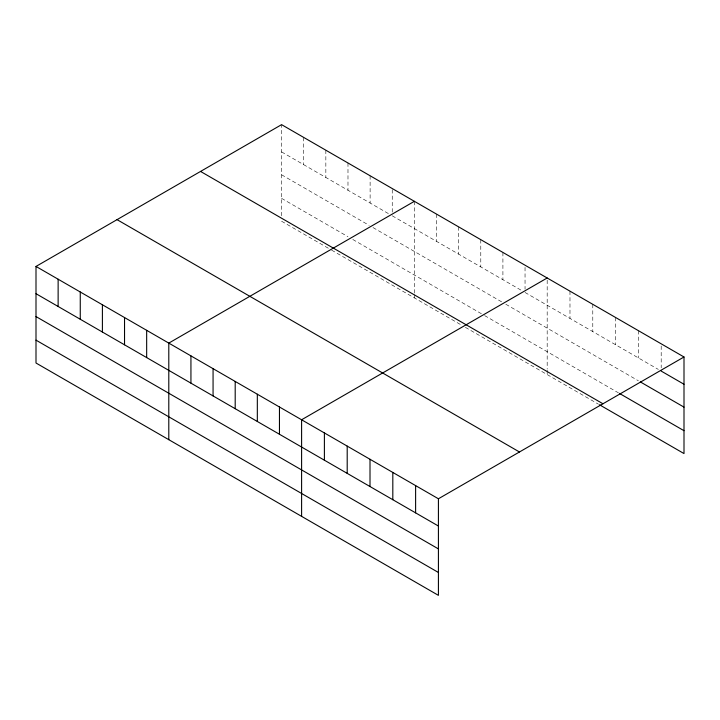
<?xml version="1.0" encoding="UTF-8"?>
<svg xmlns="http://www.w3.org/2000/svg" width="720" height="720" viewBox="0 0 720 720"><rect width="100%" height="100%" fill="white"/><g stroke="black" fill="none" stroke-linecap="round" stroke-linejoin="round"><path stroke-width="0.54" stroke-dasharray="3.6 2.7" d="M281.583 215.784L281.583 124.65M281.583 151.911L389.358 214.137M392.247 215.802L522.162 290.808M525.042 292.473L658.35 369.432M281.583 174.789L369.153 225.342M372.996 227.565L502.911 302.571M505.8 304.236L638.397 380.79M281.583 198.36L347.976 236.691M352.791 239.472L483.669 315.027M484.632 315.585L618.435 392.841M281.583 221.229L330.66 249.57M331.623 250.128L461.529 325.125M465.381 327.348L598.482 404.199M661.194 345.996L661.194 367.803M638.397 330.651L638.397 357.912M615.591 317.484L615.591 344.745M592.785 304.317L592.785 331.578M569.979 291.15L569.979 318.42M547.182 280.17L547.182 369.126M547.182 370.215L547.182 374.571M525.042 267.39L525.042 289.197M502.911 252.432L502.911 279.693M480.78 239.652L480.78 266.913M458.649 226.872L458.649 254.133M436.509 214.092L436.509 241.362M414.378 201.321L414.378 293.544M414.378 294.633L414.378 297.9M392.247 189.63L392.247 212.526M370.116 175.761L370.116 203.022M347.985 162.981L347.985 190.242M325.845 150.201L325.845 177.462M303.714 137.43L303.714 164.691"/><path stroke-width="1.08" d="M599.436 404.748L684 453.564L684 356.985L281.583 124.65L36 266.436L36 363.015L438.417 595.35L438.417 498.771L36 266.436M414.378 201.321L168.795 343.107L168.795 439.686M547.182 277.992L301.599 419.769L301.599 516.357M438.417 498.771L684 356.985M661.194 371.079L684 384.246M640.296 381.888L684 407.124M619.389 393.39L684 430.695M200.538 171.432L602.955 403.767M117.045 219.645L519.462 451.98M36 293.697L438.417 526.032M36 316.575L438.417 548.91M36 340.146L438.417 572.472M415.611 485.604L415.611 512.865M392.814 472.437L392.814 499.698M370.008 459.27L370.008 486.531M347.202 446.103L347.202 473.364M324.396 432.936L324.396 460.197M279.459 406.998L279.459 434.259M257.328 394.218L257.328 421.479M235.197 381.438L235.197 408.699M213.066 368.658L213.066 395.919M190.935 355.878L190.935 383.139M146.664 330.327L146.664 357.588M124.533 317.547L124.533 344.808M102.402 304.767L102.402 332.028M80.262 291.987L80.262 319.248M58.131 279.207L58.131 306.477"/></g></svg>
